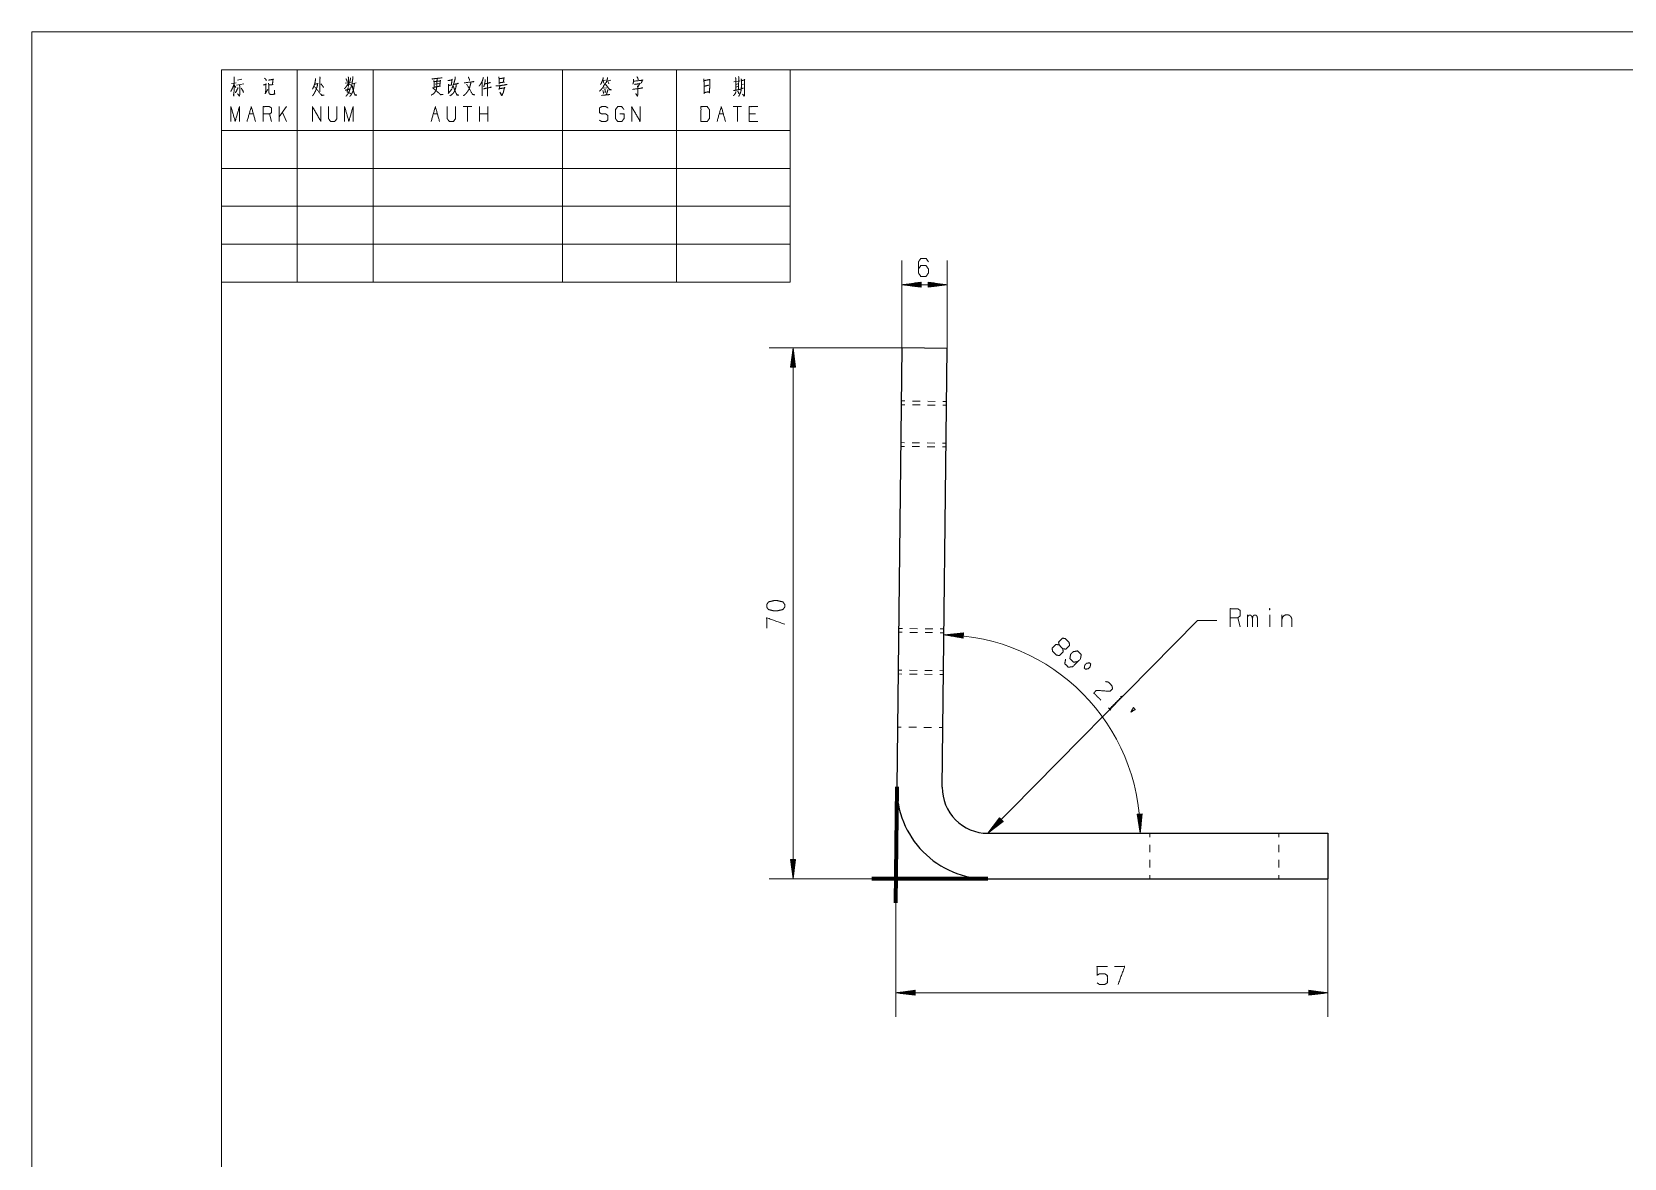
# Model space of a CAD drawing. Header units: millimetres. Extents: x 0 to 420, y 0 to 732.
# Drawn here: x 0 to 210, y 148.5 to 297 of the extents above; entities that cross this region are included whole.
import ezdxf

# ---------------------------------------------------------------- set-up
doc = ezdxf.new("R2010")
doc.units = ezdxf.units.MM
doc.layers.add('1', color=7, linetype='Continuous', true_color=0xffffff)

msp = doc.modelspace()

# ---------------------------------------------------------------- linework, layer by layer
at = {"layer": '1', "color": 132, "linetype": 'Continuous', "lineweight": 18}
for p, q in [((0, 297), (0, 0)), ((420, 297), (0, 297)), ((25, 292), (25, 264)), ((25, 292), (100, 292)), ((25, 292), (100, 292)), ((25, 292), (100, 292)), ((25, 292), (25, 5)), ((415, 292), (25, 292)), ((35, 292), (35, 264)), ((45, 292), (45, 264)), ((70, 292), (70, 264)), ((85, 292), (85, 264)), ((100, 292), (100, 264)), ((25, 284), (100, 284)), ((25, 279), (100, 279)), ((25, 274), (100, 274)), ((25, 269), (100, 269)), ((25, 264), (100, 264))]:
    msp.add_line(p, q, dxfattribs=at)
at = {"layer": '1', "color": 95, "linetype": 'Continuous', "lineweight": 18}
for p, q in [((26.34, 290.18), (26.96, 290.3)), ((26.7, 289.95), (26.92, 289.68)), ((26.99, 289.99), (27.95, 290.14)), ((27.13, 290.61), (27.71, 290.74)), ((41.34, 290.22), (42.13, 290.38)), ((42.25, 290.16), (42.79, 290.28)), ((53.17, 290.09), (53.7, 290.18)), ((75.25, 290.57), (75.67, 290.63)), ((75.35, 290.55), (75.45, 290.24)), ((75.82, 290.51), (76.35, 290.61)), ((75.98, 290.49), (76.11, 290.16)), ((92.56, 290.43), (93.43, 290.55)), ((92.84, 290.07), (93.11, 290.14)), ((93.6, 290.05), (93.85, 290.12)), ((54.91, 288.87), (55.37, 289.43)), ((75.83, 289.64), (75.37, 289.56)), ((92.86, 289.72), (93.09, 289.78)), ((28.66, 286.17), (29.22, 286.17)), ((31.62, 285.18), (31.34, 286.17)), ((33.59, 287.14), (32.63, 285.78)), ((32.63, 285.18), (32.63, 287.14)), ((33.59, 285.18), (33.04, 286.36)), ((52.94, 286.17), (53.49, 286.17)), ((58.02, 287.14), (56.9, 287.14)), ((57.46, 287.14), (57.46, 285.18)), ((59.02, 285.18), (59.02, 287.14)), ((60.14, 286.17), (59.02, 286.17)), ((60.14, 285.18), (60.14, 287.14)), ((90.65, 286.17), (91.2, 286.17)), ((93.6, 287.14), (92.49, 287.14)), ((93.05, 287.14), (93.05, 285.18)), ((95.45, 286.17), (94.61, 286.17)), ((159.37, 218.56), (159.04, 219.76)), ((160.31, 218.56), (160.31, 220.14)), ((163.25, 220.14), (163.25, 218.56)), ((164.86, 220.14), (164.86, 218.56)), ((141.98, 207.88), (142.28, 207.58))]:
    msp.add_line(p, q, dxfattribs=at)
at = {"layer": '1', "color": 13, "linetype": 'Continuous', "lineweight": 18}
for p, q in [((114.73, 255.34), (114.73, 266.84)), ((120.73, 255.27), (120.73, 266.84)), ((117.27, 264), (114.73, 263.66)), ((114.73, 263.66), (117.27, 263.33)), ((120.73, 263.66), (114.73, 263.66)), ((117.27, 263.69), (114.92, 263.69)), ((117.27, 263.64), (114.92, 263.64)), ((117.27, 263.74), (115.3, 263.74)), ((117.27, 263.59), (115.3, 263.59)), ((117.27, 263.79), (115.69, 263.79)), ((117.27, 263.54), (115.69, 263.54)), ((117.27, 263.84), (116.08, 263.84)), ((117.27, 263.49), (116.08, 263.49)), ((117.27, 263.89), (116.46, 263.89)), ((117.27, 263.44), (116.46, 263.44)), ((117.27, 263.94), (116.85, 263.94)), ((117.27, 263.39), (116.85, 263.39)), ((117.27, 264), (117.23, 264)), ((117.27, 264), (117.23, 264)), ((117.27, 263.33), (117.23, 263.33)), ((117.27, 263.33), (117.23, 263.33)), ((117.27, 263.33), (117.27, 264)), ((118.19, 264), (118.22, 264)), ((118.19, 264), (118.22, 264)), ((118.19, 264), (118.19, 263.33)), ((120.73, 263.66), (118.19, 264)), ((118.19, 263.94), (118.6, 263.94)), ((118.19, 263.89), (118.99, 263.89)), ((118.19, 263.84), (119.37, 263.84)), ((118.19, 263.79), (119.76, 263.79)), ((118.19, 263.74), (120.15, 263.74)), ((118.19, 263.69), (120.53, 263.69)), ((118.19, 263.33), (120.73, 263.66)), ((118.19, 263.64), (120.53, 263.64)), ((118.19, 263.59), (120.15, 263.59)), ((118.19, 263.54), (119.76, 263.54)), ((118.19, 263.49), (119.37, 263.49)), ((118.19, 263.44), (118.99, 263.44)), ((118.19, 263.39), (118.6, 263.39)), ((118.19, 263.33), (118.22, 263.33)), ((118.19, 263.33), (118.22, 263.33)), ((114.73, 255.34), (97.22, 255.34)), ((100.39, 255.34), (100.06, 252.8)), ((100.26, 252.8), (100.26, 254.37)), ((100.32, 252.8), (100.32, 254.76)), ((100.37, 252.8), (100.37, 255.14)), ((100.73, 252.8), (100.39, 255.34)), ((100.39, 185.33), (100.39, 255.34)), ((100.42, 252.8), (100.42, 255.14)), ((100.47, 252.8), (100.47, 254.76)), ((100.52, 252.8), (100.52, 254.37)), ((100.06, 252.8), (100.06, 252.83)), ((100.06, 252.8), (100.06, 252.83)), ((100.06, 252.8), (100.73, 252.8)), ((100.11, 252.8), (100.11, 253.21)), ((100.16, 252.8), (100.16, 253.6)), ((100.21, 252.8), (100.21, 253.98)), ((100.57, 252.8), (100.57, 253.98)), ((100.62, 252.8), (100.62, 253.6)), ((100.67, 252.8), (100.67, 253.21)), ((100.72, 252.8), (100.72, 252.83)), ((100.72, 252.8), (100.72, 252.83)), ((153.73, 219.37), (126.07, 191.33)), ((156.27, 219.37), (153.73, 219.37)), ((122.85, 217.75), (120.3, 217.5)), ((120.3, 217.5), (122.83, 217.08)), ((122.84, 217.44), (120.49, 217.52)), ((122.84, 217.39), (120.49, 217.47)), ((122.83, 217.34), (120.87, 217.41)), ((122.84, 217.49), (120.88, 217.56)), ((122.83, 217.28), (121.26, 217.34)), ((122.84, 217.54), (121.27, 217.59)), ((122.83, 217.23), (121.64, 217.28)), ((122.84, 217.59), (121.66, 217.63)), ((122.83, 217.18), (122.03, 217.21)), ((122.85, 217.64), (122.04, 217.67)), ((122.83, 217.13), (122.41, 217.15)), ((122.85, 217.69), (122.43, 217.71)), ((122.83, 217.08), (122.79, 217.08)), ((122.83, 217.08), (122.79, 217.08)), ((122.85, 217.74), (122.82, 217.74)), ((122.85, 217.74), (122.82, 217.74)), ((122.83, 217.08), (122.85, 217.75)), ((127.62, 193.37), (126.07, 191.33)), ((127.76, 193.23), (126.66, 192.11)), ((127.73, 193.26), (126.89, 192.42)), ((127.69, 193.3), (127.13, 192.73)), ((127.66, 193.34), (127.36, 193.04)), ((127.62, 193.37), (127.6, 193.35)), ((127.62, 193.37), (127.6, 193.35)), ((128.09, 192.9), (127.62, 193.37)), ((146.45, 193.88), (145.78, 193.86)), ((145.78, 193.86), (145.79, 193.83)), ((145.78, 193.86), (145.79, 193.83)), ((145.78, 193.86), (146.18, 191.33)), ((145.84, 193.86), (145.85, 193.45)), ((145.89, 193.86), (145.91, 193.06)), ((145.94, 193.87), (145.97, 192.68)), ((145.99, 193.87), (146.03, 192.29)), ((146.04, 193.87), (146.09, 191.91)), ((146.09, 193.87), (146.15, 191.52)), ((146.14, 193.87), (146.2, 191.52)), ((146.18, 191.33), (146.45, 193.88)), ((146.19, 193.87), (146.24, 191.91)), ((146.24, 193.87), (146.28, 192.3)), ((146.29, 193.87), (146.32, 192.69)), ((146.34, 193.88), (146.36, 193.07)), ((146.39, 193.88), (146.4, 193.46)), ((146.45, 193.88), (146.45, 193.85)), ((146.45, 193.88), (146.45, 193.85)), ((126.07, 191.33), (128.09, 192.9)), ((127.84, 193.16), (126.19, 191.49)), ((127.87, 193.12), (126.23, 191.45)), ((127.8, 193.19), (126.42, 191.8)), ((127.91, 193.09), (126.53, 191.69)), ((127.95, 193.05), (126.84, 191.93)), ((127.98, 193.01), (127.15, 192.17)), ((128.02, 192.98), (127.45, 192.41)), ((128.05, 192.94), (127.76, 192.65)), ((128.09, 192.91), (128.07, 192.88)), ((128.09, 192.91), (128.07, 192.88)), ((100.06, 187.87), (100.06, 187.84)), ((100.06, 187.87), (100.06, 187.84)), ((100.06, 187.87), (100.39, 185.33)), ((100.73, 187.87), (100.06, 187.87)), ((100.11, 187.87), (100.11, 187.45)), ((100.16, 187.87), (100.16, 187.07)), ((100.21, 187.87), (100.21, 186.68)), ((100.26, 187.87), (100.26, 186.3)), ((100.32, 187.87), (100.32, 185.91)), ((100.37, 187.87), (100.37, 185.52)), ((100.39, 185.33), (100.73, 187.87)), ((100.42, 187.87), (100.42, 185.52)), ((100.47, 187.87), (100.47, 185.91)), ((100.52, 187.87), (100.52, 186.3)), ((100.57, 187.87), (100.57, 186.68)), ((100.62, 187.87), (100.62, 187.07)), ((100.67, 187.87), (100.67, 187.45)), ((100.72, 187.87), (100.72, 187.84)), ((100.72, 187.87), (100.72, 187.84)), ((170.94, 188.33), (170.94, 167.13)), ((110.76, 185.33), (97.22, 185.33)), ((113.94, 185.33), (113.94, 167.13)), ((116.48, 170.64), (113.94, 170.3)), ((113.94, 170.3), (116.48, 169.97)), ((170.94, 170.3), (113.94, 170.3)), ((116.48, 170.33), (114.13, 170.33)), ((116.48, 170.28), (114.13, 170.28)), ((116.48, 170.38), (114.51, 170.38)), ((116.48, 170.23), (114.51, 170.23)), ((116.48, 170.43), (114.9, 170.43)), ((116.48, 170.18), (114.9, 170.18)), ((116.48, 170.48), (115.29, 170.48)), ((116.48, 170.12), (115.29, 170.12)), ((116.48, 170.53), (115.67, 170.53)), ((116.48, 170.58), (116.06, 170.58)), ((116.48, 170.63), (116.44, 170.63)), ((116.48, 170.63), (116.44, 170.63)), ((116.48, 169.97), (116.48, 170.64)), ((168.4, 170.64), (168.4, 169.97)), ((170.94, 170.3), (168.4, 170.64)), ((168.4, 170.63), (168.43, 170.63)), ((168.4, 170.63), (168.43, 170.63)), ((168.4, 170.58), (168.82, 170.58)), ((168.4, 170.53), (169.2, 170.53)), ((168.4, 170.48), (169.59, 170.48)), ((168.4, 170.43), (169.97, 170.43)), ((168.4, 170.38), (170.36, 170.38)), ((168.4, 170.33), (170.75, 170.33)), ((168.4, 169.97), (170.94, 170.3)), ((168.4, 170.28), (170.75, 170.28)), ((168.4, 170.23), (170.36, 170.23)), ((168.4, 170.18), (169.97, 170.18)), ((168.4, 170.12), (169.59, 170.12)), ((116.48, 170.07), (115.67, 170.07)), ((116.48, 170.02), (116.06, 170.02)), ((116.48, 169.97), (116.44, 169.97)), ((116.48, 169.97), (116.44, 169.97)), ((168.4, 170.07), (169.2, 170.07)), ((168.4, 170.02), (168.82, 170.02)), ((168.4, 169.97), (168.43, 169.97)), ((168.4, 169.97), (168.43, 169.97))]:
    msp.add_line(p, q, dxfattribs=at)
at = {"layer": '1', "color": 252, "linetype": 'Continuous', "lineweight": 25}
for p, q in [((114.73, 255.34), (114.07, 197.47)), ((120.73, 255.27), (114.73, 255.34)), ((120.07, 197.4), (120.73, 255.27)), ((126.07, 191.33), (170.94, 191.33)), ((170.94, 191.33), (170.94, 185.33)), ((126.07, 185.33), (170.94, 185.33))]:
    msp.add_line(p, q, dxfattribs=at)
at = {"layer": '1', "color": 43, "linetype": 'Continuous', "lineweight": 18}
for p, q in [((115.14, 247.83), (114.64, 247.84)), ((115.15, 248.33), (114.65, 248.34)), ((115.15, 248.33), (114.65, 248.34)), ((117.14, 247.81), (116.14, 247.82)), ((117.15, 248.31), (116.15, 248.32)), ((117.15, 248.31), (116.15, 248.32)), ((119.15, 248.28), (118.15, 248.3)), ((119.15, 248.28), (118.15, 248.3)), ((120.65, 248.27), (120.15, 248.27)), ((120.65, 248.27), (120.15, 248.27)), ((119.14, 247.78), (118.14, 247.8)), ((120.64, 247.77), (120.14, 247.77)), ((114.58, 242.84), (115.08, 242.83)), ((115.08, 242.33), (114.58, 242.34)), ((115.08, 242.33), (114.58, 242.34)), ((116.08, 242.82), (117.08, 242.81)), ((117.08, 242.31), (116.08, 242.32)), ((117.08, 242.31), (116.08, 242.32)), ((118.08, 242.8), (119.08, 242.79)), ((119.08, 242.29), (118.08, 242.3)), ((119.08, 242.29), (118.08, 242.3)), ((120.08, 242.77), (120.58, 242.77)), ((120.58, 242.27), (120.08, 242.27)), ((120.58, 242.27), (120.08, 242.27)), ((114.8, 217.83), (114.3, 217.84)), ((114.81, 218.33), (114.31, 218.34)), ((114.81, 218.33), (114.31, 218.34)), ((116.8, 217.81), (115.8, 217.82)), ((116.81, 218.31), (115.81, 218.32)), ((116.81, 218.31), (115.81, 218.32)), ((118.8, 217.79), (117.8, 217.8)), ((118.81, 218.29), (117.81, 218.3)), ((118.81, 218.29), (117.81, 218.3)), ((120.3, 217.77), (119.8, 217.78)), ((120.31, 218.27), (119.81, 218.28)), ((120.31, 218.27), (119.81, 218.28)), ((114.74, 212.33), (114.24, 212.34)), ((114.74, 212.33), (114.24, 212.34)), ((114.25, 212.84), (114.75, 212.83)), ((116.74, 212.31), (115.74, 212.32)), ((116.74, 212.31), (115.74, 212.32)), ((115.75, 212.82), (116.75, 212.81)), ((118.74, 212.29), (117.74, 212.3)), ((118.74, 212.29), (117.74, 212.3)), ((117.75, 212.8), (118.75, 212.79)), ((120.24, 212.27), (119.74, 212.28)), ((120.24, 212.27), (119.74, 212.28)), ((119.75, 212.78), (120.25, 212.77)), ((114.66, 205.33), (114.16, 205.34)), ((116.66, 205.31), (115.66, 205.32)), ((118.66, 205.29), (117.66, 205.3)), ((120.16, 205.27), (119.66, 205.28)), ((147.44, 191.33), (147.44, 190.83)), ((164.44, 190.83), (164.44, 191.33)), ((147.44, 189.83), (147.44, 188.83)), ((164.44, 188.83), (164.44, 189.83)), ((147.44, 187.83), (147.44, 186.83)), ((164.44, 186.83), (164.44, 187.83)), ((147.44, 185.83), (147.44, 185.33)), ((164.44, 185.33), (164.44, 185.83))]:
    msp.add_line(p, q, dxfattribs=at)
at = {"layer": '1', "color": 252, "linetype": 'Continuous', "lineweight": 70}
for p, q in [((114.07, 197.47), (113.9, 182.16)), ((126.07, 185.33), (110.76, 185.33))]:
    msp.add_line(p, q, dxfattribs=at)
at = {"layer": '1', "color": 13, "linetype": 'Continuous', "lineweight": 18}
msp.add_arc((120, 191.33), 26.17, 360, 89.3535, dxfattribs=at)
at = {"layer": '1', "color": 252, "linetype": 'Continuous', "lineweight": 25}
for radius, start in [(12, 179.3535), (6, 179.3536)]:
    msp.add_arc((126.07, 197.33), radius, start, 270, dxfattribs=at)
at = {"layer": '1', "color": 95, "linetype": 'Continuous', "lineweight": 18}
for points, knots in [([(26.67, 290.16), (26.6, 289.91), (26.48, 289.62), (26.35, 289.35), (26.23, 289.14)], [0, 0, 0.233514, 0.515368, 0.78555, 1, 1]), ([(26.67, 291.07), (26.66, 288.89), (26.63, 288.5), (26.61, 288.71), (26.64, 288.94)], [0, 0, 0.723303, 0.854546, 0.923601, 1, 1]), ([(27.37, 289.99), (27.42, 289.87), (27.42, 288.83), (27.4, 288.6), (27.39, 288.52), (27.11, 288.85), (27.39, 288.56)], [0, 0, 0.056947, 0.504404, 0.603051, 0.639405, 0.826366, 1, 1]), ([(30.53, 289.99), (30.92, 290.09), (30.86, 290.16), (30.83, 288.96), (30.77, 288.83), (31.12, 289.41)], [0, 0, 0.158008, 0.19221, 0.673433, 0.728446, 1, 1]), ([(30.7, 290.88), (30.87, 290.72), (30.92, 290.63), (30.92, 290.53), (30.9, 290.67)], [0, 0, 0.413146, 0.573572, 0.750721, 1, 1]), ([(31.19, 290.63), (31.87, 290.74), (31.82, 290.8), (31.73, 290.05), (31.82, 290.05), (31.25, 289.99)], [0, 0, 0.313958, 0.349012, 0.694882, 0.735357, 1, 1]), ([(31.22, 290.22), (31.25, 289.91), (31.25, 289.2), (31.27, 288.98), (31.3, 288.87), (31.34, 288.81), (31.41, 288.77), (31.53, 288.75), (31.66, 288.73), (32.03, 288.79), (32, 289.33), (32, 288.79)], [0, 0, 0.097093, 0.316208, 0.387239, 0.42073, 0.444406, 0.470581, 0.507596, 0.549105, 0.664641, 0.832445, 1, 1]), ([(37.43, 290.84), (37.42, 290.72), (37.34, 290.3), (37.26, 290.01), (37.18, 289.8), (37.09, 289.6), (37.01, 289.43)], [0, 0, 0.084498, 0.36853, 0.573114, 0.721457, 0.873368, 1, 1]), ([(37.28, 290.09), (37.75, 290.18), (37.71, 290.22), (37.68, 290.03), (37.62, 289.76), (37.56, 289.6), (37.48, 289.37), (37.4, 289.18), (37.28, 288.98), (37.2, 288.81), (37.02, 288.56)], [0, 0, 0.202443, 0.228131, 0.308408, 0.425631, 0.500403, 0.604281, 0.689483, 0.790714, 0.870506, 1, 1]), ([(37.28, 289.8), (38.22, 288.62), (38.56, 288.65), (38.54, 288.65), (38.24, 288.67), (38.08, 288.81)], [0, 0, 0.632183, 0.773704, 0.779845, 0.909108, 1, 1]), ([(37.97, 291.05), (38.02, 290.94), (38, 290.84), (37.99, 289.12), (37.97, 289.23), (38, 289.45)], [0, 0, 0.049543, 0.095606, 0.852767, 0.898838, 1, 1]), ([(38.1, 290.16), (38.13, 290.14), (38.4, 289.8), (38.47, 289.68)], [0, 0, 0.059448, 0.761031, 1, 1]), ([(41.75, 290.24), (41.62, 290.01), (41.48, 289.8), (41.35, 289.64), (41.22, 289.49)], [0, 0, 0.287221, 0.555142, 0.786181, 1, 1]), ([(41.43, 290.8), (41.56, 290.57), (41.59, 290.43)], [0, 0, 0.640221, 1, 1]), ([(41.73, 291.07), (41.76, 290.92), (41.76, 289.78), (41.73, 289.93), (41.76, 290.05)], [0, 0, 0.094654, 0.823636, 0.91829, 1, 1]), ([(41.76, 290.2), (41.94, 290.07), (42.03, 289.97)], [0, 0, 0.613122, 1, 1]), ([(42.03, 290.92), (42.03, 290.82), (41.91, 290.34)], [0, 0, 0.174301, 1, 1]), ([(42.54, 290.16), (42.49, 289.8), (42.45, 289.56), (42.41, 289.35), (42.35, 289.16), (42.23, 288.91), (42.13, 288.73), (42.01, 288.56), (41.92, 288.48)], [0, 0, 0.19438, 0.332636, 0.448614, 0.555649, 0.70616, 0.822692, 0.933847, 1, 1]), ([(42.33, 291.11), (42.33, 290.98), (42.32, 290.76), (42.27, 290.47), (42.23, 290.16), (42.17, 289.91), (42.1, 289.68), (42.08, 289.62)], [0, 0, 0.081852, 0.232243, 0.425429, 0.63211, 0.800313, 0.957953, 1, 1]), ([(42.22, 289.89), (42.25, 289.85), (42.39, 289.27), (42.49, 289), (42.6, 288.71), (42.63, 288.65), (42.85, 288.67), (42.63, 288.69), (42.55, 288.81)], [0, 0, 0.026721, 0.341749, 0.493483, 0.655465, 0.691641, 0.80784, 0.924039, 1, 1]), ([(53.44, 290.84), (53.42, 290.18), (53.41, 289.85), (53.39, 289.66), (53.38, 289.56), (53.36, 289.43), (53.32, 289.31), (53.27, 289.2), (53.14, 289.02), (53, 288.85), (52.79, 288.73), (52.69, 288.67), (52.65, 288.65)], [0, 0, 0.263783, 0.395771, 0.470171, 0.511786, 0.56157, 0.614019, 0.658777, 0.749614, 0.837596, 0.932985, 0.980677, 1, 1]), ([(52.76, 290.82), (52.82, 290.78), (52.85, 290.8), (54.11, 290.94), (54.07, 290.96), (53.92, 290.92)], [0, 0, 0.045522, 0.068286, 0.872626, 0.90344, 1, 1]), ([(53, 290.59), (53.04, 290.41), (53.04, 289.66), (53.03, 289.7), (53.89, 289.85), (53.8, 289.85), (53.89, 290.63), (53.92, 290.57), (53.87, 290.53), (53.04, 290.43)], [0, 0, 0.051663, 0.252803, 0.264656, 0.500971, 0.524672, 0.738301, 0.756829, 0.773117, 1, 1]), ([(54.88, 290.57), (55.47, 290.67), (55.41, 290.74), (55.34, 290.01), (55.41, 290.01), (54.97, 289.93), (54.94, 290.12), (54.97, 289.89), (54.96, 288.96)], [0, 0, 0.181366, 0.207406, 0.429567, 0.451891, 0.588199, 0.645735, 0.715777, 1, 1]), ([(55.98, 290.12), (55.98, 289.99), (55.92, 289.66), (55.86, 289.47), (55.81, 289.31), (55.73, 289.16), (55.65, 289.02), (55.54, 288.87), (55.31, 288.67), (55.13, 288.58)], [0, 0, 0.067236, 0.249298, 0.354996, 0.450079, 0.537949, 0.629663, 0.725721, 0.894899, 1, 1]), ([(55.85, 291.05), (55.82, 290.8), (55.73, 290.47), (55.62, 290.12), (55.53, 289.89), (55.47, 289.72), (55.41, 289.58)], [0, 0, 0.162457, 0.385014, 0.625897, 0.784413, 0.898493, 1, 1]), ([(55.54, 289.8), (55.59, 289.78), (56.04, 288.67), (56.32, 288.65), (56.06, 288.71), (55.98, 288.83)], [0, 0, 0.024909, 0.644018, 0.787117, 0.926016, 1, 1]), ([(55.62, 290.07), (56.27, 290.2), (56.2, 290.22), (56.08, 290.18)], [0, 0, 0.769962, 0.857327, 1, 1]), ([(57.88, 290.32), (57.88, 290.2), (57.81, 289.91), (57.74, 289.68), (57.65, 289.43), (57.52, 289.23), (57.5, 289.18), (57.42, 289.08), (57.31, 288.94), (57.18, 288.81), (57.06, 288.69), (56.93, 288.58)], [0, 0, 0.060656, 0.206644, 0.323463, 0.452143, 0.571976, 0.593424, 0.659716, 0.74639, 0.834816, 0.918178, 1, 1]), ([(57.02, 290.28), (58.29, 290.43), (58.21, 290.45), (58.12, 290.41)], [0, 0, 0.872478, 0.933903, 1, 1]), ([(57.34, 290.05), (57.4, 290.01), (58.1, 288.75), (58.43, 288.69), (58.12, 288.77), (58.02, 288.89)], [0, 0, 0.030854, 0.652647, 0.79375, 0.930716, 1, 1]), ([(57.56, 291.03), (57.66, 290.84), (57.71, 290.72), (57.74, 290.59)], [0, 0, 0.450481, 0.729637, 1, 1]), ([(59.55, 290.98), (59.48, 290.72), (59.38, 290.47), (59.26, 290.24), (59.14, 290.05), (59, 289.85)], [0, 0, 0.21836, 0.428744, 0.629221, 0.801494, 1, 1]), ([(59.38, 290.41), (59.39, 289.16), (59.39, 288.56), (59.38, 288.69), (59.39, 288.91)], [0, 0, 0.565717, 0.839123, 0.896086, 1, 1]), ([(59.8, 290.72), (59.76, 290.38), (59.7, 290.09), (59.64, 289.89), (59.6, 289.76)], [0, 0, 0.34211, 0.644851, 0.86512, 1, 1]), ([(59.8, 290.14), (60.47, 290.32), (60.4, 290.32), (60.28, 290.26)], [0, 0, 0.772509, 0.853435, 1, 1]), ([(60.08, 291.07), (60.12, 290.98), (60.09, 291.03), (60.11, 288.54), (60.09, 288.73), (60.11, 289.04)], [0, 0, 0.029975, 0.04619, 0.840789, 0.900562, 1, 1]), ([(61.18, 289.87), (61.37, 289.87), (61.75, 289.91), (62.68, 290.05), (62.58, 290.07), (62.43, 290.03)], [0, 0, 0.10704, 0.322386, 0.855626, 0.914427, 1, 1]), ([(61.57, 291.07), (61.63, 290.82), (61.63, 290.09), (61.63, 290.28), (62.33, 290.38), (62.21, 290.38), (62.24, 290.9), (62.26, 290.98), (62.29, 290.92), (62.19, 290.9), (61.63, 290.82)], [0, 0, 0.076614, 0.294117, 0.350048, 0.563214, 0.598361, 0.753971, 0.779215, 0.799829, 0.831205, 1, 1]), ([(61.73, 289.91), (61.63, 289.41), (61.6, 289.49), (62.38, 289.62), (62.33, 289.7), (62.33, 289.62), (62.24, 289.27), (62.19, 289.04), (62.11, 288.85), (62.05, 288.71), (62.01, 288.6), (61.98, 288.58), (61.72, 289.06), (62, 288.62)], [0, 0, 0.13637, 0.159981, 0.371157, 0.396349, 0.418604, 0.516111, 0.579311, 0.63312, 0.675133, 0.705357, 0.714996, 0.861275, 1, 1]), ([(75.64, 290.3), (75.63, 290.2), (75.39, 289.83), (75.38, 289.78), (75.26, 289.6), (75.06, 289.37), (74.85, 289.16)], [0, 0, 0.074337, 0.387309, 0.418539, 0.575027, 0.79286, 1, 1]), ([(75.37, 290.98), (75.35, 290.84), (75.23, 290.53), (75.13, 290.28), (75.01, 290.07)], [0, 0, 0.148006, 0.485257, 0.758321, 1, 1]), ([(75.61, 290.16), (76.2, 289.37), (76.43, 289.37), (76.2, 289.39), (76.08, 289.54)], [0, 0, 0.599324, 0.742451, 0.886135, 1, 1]), ([(75.91, 290.98), (75.92, 290.88), (75.75, 290.3)], [0, 0, 0.147218, 1, 1]), ([(79.34, 290.74), (79.34, 290.51), (79.33, 290.34), (79.3, 290.22), (79.27, 290.12)], [0, 0, 0.361949, 0.626223, 0.829034, 1, 1]), ([(79.34, 290.49), (80.57, 290.63), (80.56, 290.67), (80.37, 290.26)], [0, 0, 0.712481, 0.737756, 1, 1]), ([(79.49, 290.07), (80.25, 290.18), (80.21, 290.24), (79.92, 289.72)], [0, 0, 0.533866, 0.586729, 1, 1]), ([(79.87, 289.87), (79.9, 289.76), (79.93, 289.64), (79.94, 289.43), (79.94, 289), (79.93, 288.85), (79.9, 288.65), (79.86, 288.52), (79.64, 288.87), (79.87, 288.56)], [0, 0, 0.049623, 0.1085, 0.204239, 0.404798, 0.471991, 0.568442, 0.629223, 0.820578, 1, 1]), ([(79.78, 291.09), (79.89, 290.96), (79.93, 290.86), (79.96, 290.69)], [0, 0, 0.364604, 0.619196, 1, 1]), ([(88.61, 290.8), (88.64, 290.59), (88.66, 290.14), (88.67, 289.66), (88.67, 289.6), (88.67, 288.83), (88.67, 288.98), (89.24, 289.1), (89.36, 288.96), (89.39, 289.14), (89.39, 289.39), (89.4, 289.87), (89.42, 290.36), (89.42, 290.78), (89.43, 290.72), (88.66, 290.57)], [0, 0, 0.037589, 0.119519, 0.205166, 0.216331, 0.354043, 0.380097, 0.485125, 0.518622, 0.552532, 0.597196, 0.682843, 0.77221, 0.846648, 0.858119, 1, 1]), ([(88.67, 289.83), (89.24, 289.95), (89.18, 289.97), (89.05, 289.89)], [0, 0, 0.728512, 0.805958, 1, 1]), ([(92.8, 290.98), (92.83, 290.86), (92.83, 289.31)], [0, 0, 0.075954, 1, 1]), ([(93.21, 291.11), (93.24, 290.98), (93.19, 289.37)], [0, 0, 0.073211, 1, 1]), ([(93.55, 290.82), (93.59, 290.59), (93.59, 290.14), (93.57, 289.64), (93.55, 289.33), (93.47, 289), (93.38, 288.79), (93.22, 288.48)], [0, 0, 0.096217, 0.285187, 0.491418, 0.620825, 0.76157, 0.854869, 1, 1]), ([(93.59, 290.57), (94.03, 290.67), (93.98, 290.74), (93.98, 290.05), (94, 289.12), (93.98, 288.77), (93.97, 288.56), (93.95, 288.5), (93.74, 288.77), (93.94, 288.58)], [0, 0, 0.13308, 0.155522, 0.357051, 0.631901, 0.735808, 0.797028, 0.815849, 0.918301, 1, 1]), ([(27.18, 289.66), (27.17, 289.58), (26.86, 288.96)], [0, 0, 0.108202, 1, 1]), ([(27.61, 289.58), (27.87, 289.16), (27.92, 289), (27.81, 289.27)], [0, 0, 0.516563, 0.696901, 1, 1]), ([(41.34, 289.31), (41.97, 289.45), (41.98, 289.64), (41.98, 289.56), (41.91, 289.31), (41.81, 289.04), (41.7, 288.83), (41.59, 288.71), (41.48, 288.58), (41.41, 288.52)], [0, 0, 0.30447, 0.39258, 0.431622, 0.553714, 0.689469, 0.798362, 0.878841, 0.954752, 1, 1]), ([(41.72, 289.66), (41.56, 289.08), (41.66, 289.04), (41.78, 289), (41.89, 288.94), (42.04, 288.85)], [0, 0, 0.5291, 0.62629, 0.735524, 0.852093, 1, 1]), ([(52.82, 289.6), (52.89, 289.6), (53.17, 289.37), (53.41, 289.16), (53.63, 288.98), (53.9, 288.71), (54.23, 288.75), (53.92, 288.71), (53.82, 288.79)], [0, 0, 0.033467, 0.197839, 0.340788, 0.472468, 0.649452, 0.797921, 0.939753, 1, 1]), ([(59.57, 289.49), (60.61, 289.7), (60.53, 289.72), (60.4, 289.66)], [0, 0, 0.826976, 0.886334, 1, 1]), ([(75.12, 288.62), (76.23, 288.73), (76.16, 288.73), (75.99, 288.71)], [0, 0, 0.825897, 0.879998, 1, 1]), ([(75.31, 289.27), (75.38, 289), (75.38, 288.87), (75.37, 289.04)], [0, 0, 0.489807, 0.707975, 1, 1]), ([(75.58, 289.43), (75.64, 289.12), (75.61, 288.96), (75.61, 289.18)], [0, 0, 0.443891, 0.680119, 1, 1]), ([(75.95, 289.41), (75.95, 289.27), (75.77, 288.69)], [0, 0, 0.19307, 1, 1]), ([(79.2, 289.41), (80.57, 289.6), (80.49, 289.62), (80.28, 289.56)], [0, 0, 0.820202, 0.873508, 1, 1]), ([(92.52, 289.25), (93.43, 289.41), (93.38, 289.43), (93.33, 289.37)], [0, 0, 0.873246, 0.919206, 1, 1]), ([(92.86, 289.12), (92.84, 289.02), (92.73, 288.81), (92.62, 288.67), (92.52, 288.56)], [0, 0, 0.157085, 0.51447, 0.781154, 1, 1]), ([(93.09, 289.18), (93.25, 288.94), (93.25, 288.83), (93.19, 289.02)], [0, 0, 0.497679, 0.671694, 1, 1]), ([(93.57, 289.52), (93.6, 289.52), (93.84, 289.58)], [0, 0, 0.107799, 1, 1]), ([(26.26, 285.18), (26.26, 287.14), (26.82, 285.18), (27.37, 287.14), (27.37, 285.18)], [0, 0, 0.245192, 0.5, 0.754808, 1, 1]), ([(30.51, 285.18), (30.51, 287.14), (31.34, 287.14), (31.62, 286.96), (31.62, 286.36), (31.34, 286.17), (30.51, 286.17)], [0, 0, 0.400952, 0.571035, 0.639278, 0.761676, 0.829917, 1, 1]), ([(37.01, 285.18), (37.01, 287.14), (38.12, 285.18), (38.12, 287.14)], [0, 0, 0.317574, 0.682426, 1, 1]), ([(39.13, 287.14), (39.13, 285.57), (39.39, 285.18), (39.95, 285.18), (40.24, 285.57), (40.24, 287.14)], [0, 0, 0.337152, 0.438599, 0.557781, 0.662848, 1, 1]), ([(41.25, 285.18), (41.25, 287.14), (41.81, 285.18), (42.36, 287.14), (42.36, 285.18)], [0, 0, 0.245192, 0.5, 0.754808, 1, 1]), ([(54.78, 287.14), (54.78, 285.57), (55.05, 285.18), (55.6, 285.18), (55.89, 285.57), (55.89, 287.14)], [0, 0, 0.337152, 0.438599, 0.557781, 0.662848, 1, 1]), ([(74.85, 285.36), (75.13, 285.18), (75.7, 285.18), (75.98, 285.39), (75.98, 285.97), (75.7, 286.17), (75.15, 286.17), (74.85, 286.36), (74.85, 286.96), (75.15, 287.14), (75.7, 287.14), (75.98, 286.96)], [0, 0, 0.068035, 0.184054, 0.254521, 0.372333, 0.442799, 0.555843, 0.626367, 0.748393, 0.81892, 0.931964, 1, 1]), ([(77.55, 286.17), (78.1, 286.17), (78.1, 285.57), (77.82, 285.18), (77.25, 285.18), (76.97, 285.57), (76.97, 286.75), (77.27, 287.14), (77.81, 287.14), (78.09, 286.75)], [0, 0, 0.103295, 0.214797, 0.304261, 0.410274, 0.499739, 0.718892, 0.809956, 0.910533, 1, 1]), ([(79.11, 285.18), (79.11, 287.14), (80.22, 285.18), (80.22, 287.14)], [0, 0, 0.317574, 0.682426, 1, 1]), ([(88.25, 285.18), (89.07, 285.18), (89.36, 285.57), (89.36, 286.75), (89.07, 287.14), (88.25, 287.14), (88.25, 285.18)], [0, 0, 0.142133, 0.227159, 0.431787, 0.516817, 0.65895, 1, 1]), ([(90.37, 285.18), (90.93, 287.14), (91.48, 285.18)], [0, 0, 0.5, 1, 1]), ([(95.73, 285.18), (94.61, 285.18), (94.61, 287.14), (95.73, 287.14)], [0, 0, 0.265389, 0.734611, 1, 1]), ([(116.92, 265.71), (117.24, 266.18), (117.93, 266.18), (118.27, 265.71), (118.27, 265.23), (117.93, 264.76), (117.24, 264.76), (116.92, 265.23), (116.92, 266.66), (117.24, 267.13), (117.93, 267.13), (118.27, 266.66)], [0, 0, 0.076962, 0.169761, 0.248072, 0.312019, 0.39033, 0.483129, 0.560091, 0.751928, 0.82889, 0.921689, 1, 1]), ([(99.3, 221.5), (99.05, 221.84), (98.35, 222.01), (97.87, 222.01), (97.15, 221.84), (96.92, 221.5), (96.92, 221.16), (97.15, 220.83), (97.87, 220.65), (98.35, 220.67), (99.05, 220.83), (99.3, 221.16), (99.3, 221.5)], [0, 0, 0.067527, 0.183972, 0.260584, 0.380944, 0.446144, 0.500307, 0.565507, 0.685865, 0.76253, 0.87831, 0.945837, 1, 1]), ([(158.03, 218.56), (158.03, 220.94), (159.04, 220.94), (159.37, 220.71), (159.37, 219.99), (159.04, 219.76), (158.03, 219.76)], [0, 0, 0.400952, 0.571036, 0.639278, 0.761674, 0.829917, 1, 1]), ([(163.25, 220.79), (163.29, 220.89), (163.25, 220.96), (163.22, 220.89), (163.25, 220.79)], [0, 0, 0.280642, 0.5, 0.719358, 1, 1]), ([(99.3, 218.89), (96.92, 219.74), (96.92, 218.39)], [0, 0, 0.652468, 1, 1]), ([(160.31, 219.66), (160.36, 219.94), (160.54, 220.11), (160.73, 220.11), (160.91, 219.94), (160.98, 219.66), (160.98, 218.56)], [0, 0, 0.118879, 0.224456, 0.30698, 0.412558, 0.533083, 1, 1]), ([(160.98, 219.66), (161.03, 219.94), (161.21, 220.11), (161.42, 220.11), (161.58, 219.94), (161.65, 219.66), (161.65, 218.56)], [0, 0, 0.118605, 0.223939, 0.313761, 0.413912, 0.53416, 1, 1]), ([(164.86, 219.54), (164.97, 219.84), (165.16, 220.06), (165.41, 220.14), (165.64, 220.14), (165.88, 220.06), (166.08, 219.84), (166.19, 219.54), (166.19, 218.56)], [0, 0, 0.107749, 0.208448, 0.296008, 0.373818, 0.461381, 0.562078, 0.669827, 1, 1]), ([(135.48, 216.17), (135.41, 216.55), (135.93, 217.06), (136.31, 217), (136.8, 216.5), (136.87, 216.11), (136.36, 215.6), (135.96, 215.68), (135.48, 216.17), (135.06, 216.23), (134.56, 215.74), (134.62, 215.33), (135.11, 214.84), (135.5, 214.75), (136.02, 215.26), (135.96, 215.68)], [0, 0, 0.047573, 0.136086, 0.183659, 0.267817, 0.317168, 0.405678, 0.455029, 0.539185, 0.590297, 0.675756, 0.726868, 0.811026, 0.860376, 0.948888, 1, 1]), ([(136.34, 214.27), (136.22, 213.71), (136.71, 213.22), (137.28, 213.31), (138.29, 214.31), (138.4, 214.89), (137.91, 215.38), (137.35, 215.27), (137, 214.95), (136.9, 214.37), (137.38, 213.88), (137.96, 213.98)], [0, 0, 0.076857, 0.169525, 0.247729, 0.439296, 0.517501, 0.610169, 0.687024, 0.750925, 0.829129, 0.921797, 1, 1]), ([(138.8, 213.13), (138.96, 212.96), (139.34, 213.04), (139.57, 213.27), (139.65, 213.65), (139.49, 213.81), (139.1, 213.75), (138.87, 213.52), (138.8, 213.13)], [0, 0, 0.085685, 0.230396, 0.351582, 0.4963, 0.581977, 0.730394, 0.851584, 1, 1]), ([(141.58, 211.34), (141.97, 211.27), (142.45, 210.78), (142.53, 210.39), (142.19, 210.05), (140.38, 210.18), (140.06, 209.83), (141, 208.88)], [0, 0, 0.069692, 0.192978, 0.265274, 0.350227, 0.674741, 0.759752, 1, 1]), ([(143.58, 209.36), (143.82, 209.4), (142.13, 207.73)], [0, 0, 0.09349, 1, 1]), ([(144.92, 207.29), (145.29, 207.91), (145.53, 207.67), (144.92, 207.29)], [0, 0, 0.406597, 0.595728, 1, 1]), ([(140.48, 171.62), (140.81, 171.4), (141.5, 171.4), (141.84, 171.62), (141.84, 172.57), (141.5, 172.82), (140.81, 172.82), (140.48, 172.6), (140.48, 173.77), (141.84, 173.77)], [0, 0, 0.062228, 0.168344, 0.230571, 0.376815, 0.441264, 0.54738, 0.609608, 0.79049, 1, 1]), ([(143.27, 171.4), (144.12, 173.77), (142.77, 173.77)], [0, 0, 0.652472, 1, 1])]:
    msp.add_open_spline(points, degree=1, knots=knots, dxfattribs=at)
for points in [[(28.38, 285.18), (28.94, 287.14), (29.5, 285.18)], [(52.66, 285.18), (53.22, 287.14), (53.77, 285.18)]]:
    msp.add_open_spline(points, degree=1, dxfattribs=at)

doc.saveas('drawing.dxf')
